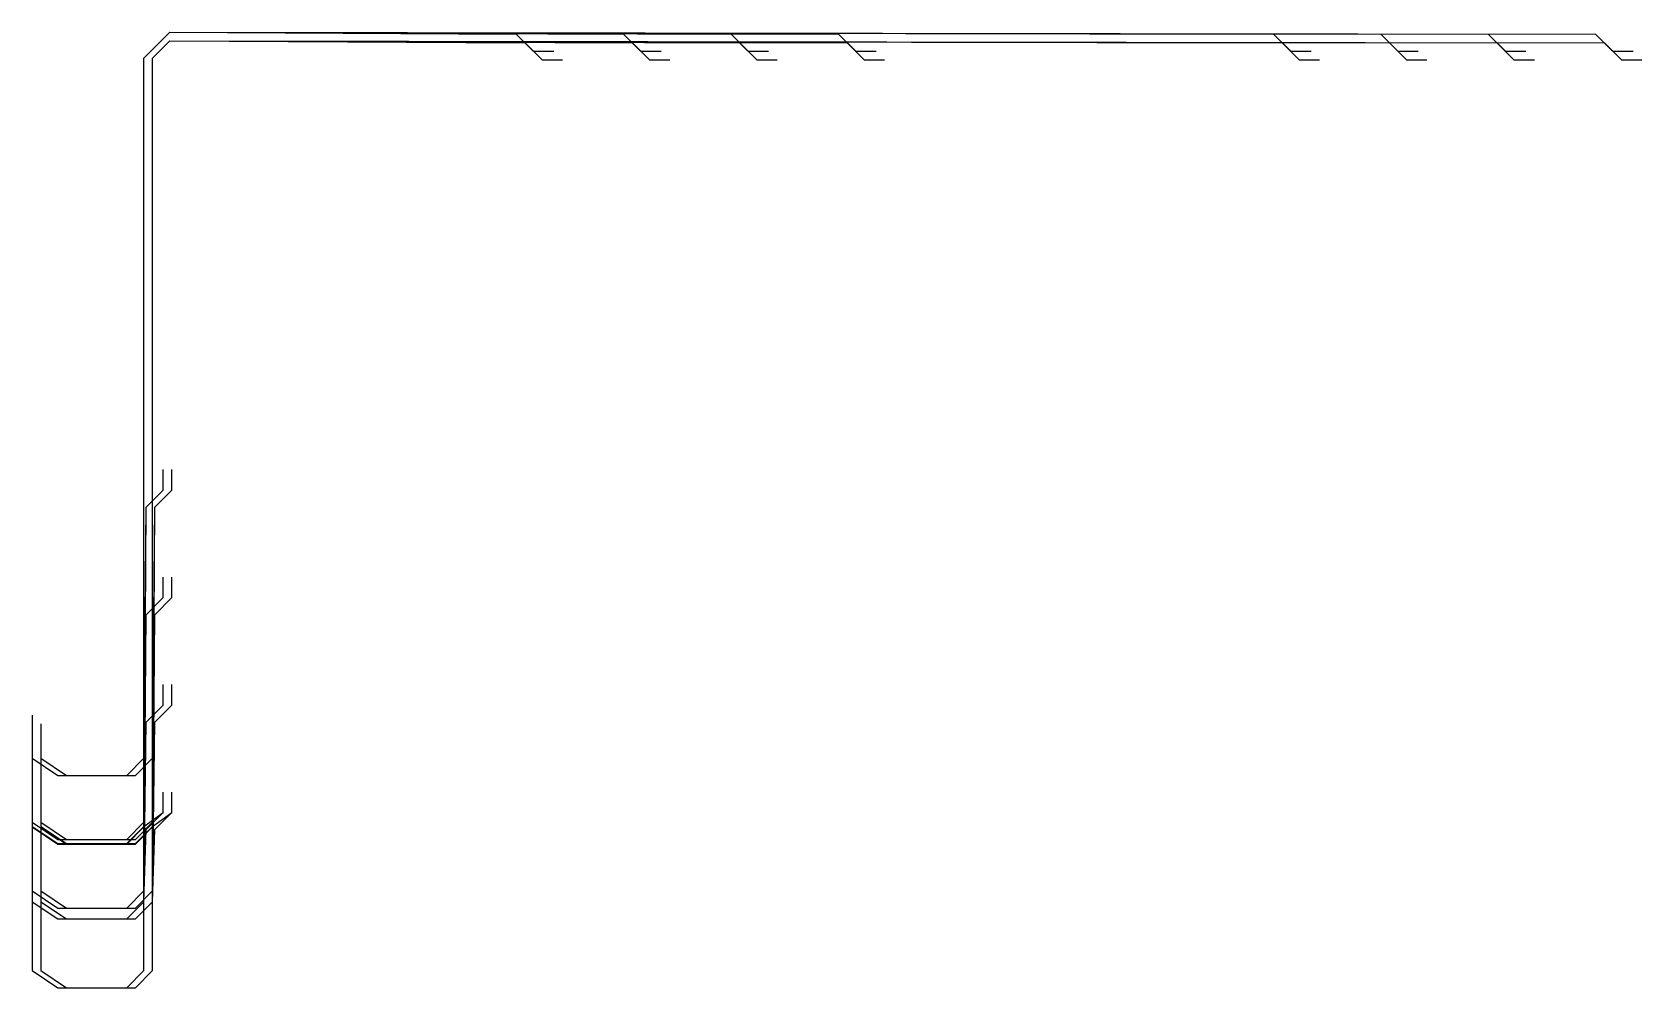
# Model space of a CAD drawing. Extents: x -160 to 776, y -885 to -330.
import ezdxf

# ---------------------------------------------------------------- set-up
doc = ezdxf.new("R2010")
doc.units = 0

msp = doc.modelspace()

# ---------------------------------------------------------------- linework, layer by layer
at = {"layer": 'route_Y00_Q00', "color": 2}
msp.add_lwpolyline([(-160, -815.44), (-160, -835.44), (-145, -845.44), (-105, -845.44), (-95, -835.44), (-93.75, -793.5), (-83.75, -783.5), (-83.75, -771.64)], dxfattribs=at)
at = {"layer": 'route_Y00_Q00', "color": 1}
msp.add_lwpolyline([(-155, -815.44), (-155, -835.44), (-140, -845.44), (-100, -845.44), (-90, -835.44), (-88.75, -793.5), (-78.75, -783.5), (-78.75, -771.64)], dxfattribs=at)
at = {"layer": 'route_Y00_Q01', "color": 2}
msp.add_lwpolyline([(-160, -815.44), (-160, -835.44), (-145, -845.44), (-105, -845.44), (-95, -835.44), (-93.75, -731.1), (-83.75, -721.1), (-83.75, -709.24)], dxfattribs=at)
at = {"layer": 'route_Y00_Q01', "color": 1}
msp.add_lwpolyline([(-155, -815.44), (-155, -835.44), (-140, -845.44), (-100, -845.44), (-90, -835.44), (-88.75, -731.1), (-78.75, -721.1), (-78.75, -709.24)], dxfattribs=at)
at = {"layer": 'route_Y00_Q02', "color": 2}
msp.add_lwpolyline([(-160, -815.44), (-160, -835.44), (-145, -845.44), (-105, -845.44), (-95, -835.44), (-93.75, -668.6), (-83.75, -658.6), (-83.75, -646.74)], dxfattribs=at)
at = {"layer": 'route_Y00_Q02', "color": 1}
msp.add_lwpolyline([(-155, -815.44), (-155, -835.44), (-140, -845.44), (-100, -845.44), (-90, -835.44), (-88.75, -668.6), (-78.75, -658.6), (-78.75, -646.74)], dxfattribs=at)
at = {"layer": 'route_Y00_Q03', "color": 2}
msp.add_lwpolyline([(-160, -815.44), (-160, -835.44), (-145, -845.44), (-105, -845.44), (-95, -835.44), (-93.75, -606.1), (-83.75, -596.1), (-83.75, -584.24)], dxfattribs=at)
at = {"layer": 'route_Y00_Q03', "color": 1}
msp.add_lwpolyline([(-155, -815.44), (-155, -835.44), (-140, -845.44), (-100, -845.44), (-90, -835.44), (-88.75, -606.1), (-78.75, -596.1), (-78.75, -584.24)], dxfattribs=at)
at = {"layer": 'route_Y00_Q04', "color": 2}
msp.add_lwpolyline([(-160, -810.44), (-160, -875.44), (-145, -885.44), (-105, -885.44), (-95, -875.44), (-95, -345), (-80, -330), (121.59, -331.1), (131.59, -341.1), (143.44, -341.1)], dxfattribs=at)
at = {"layer": 'route_Y00_Q04', "color": 1}
msp.add_lwpolyline([(-155, -815.44), (-155, -875.44), (-140, -885.44), (-100, -885.44), (-90, -875.44), (-90, -345), (-80, -335), (126.59, -336.1), (136.59, -346.1), (148.44, -346.1)], dxfattribs=at)
at = {"layer": 'route_Y00_Q05', "color": 2}
msp.add_lwpolyline([(-160, -810.44), (-160, -875.44), (-145, -885.44), (-105, -885.44), (-95, -875.44), (-95, -345), (-80, -330), (183.99, -331.1), (193.99, -341.1), (205.84, -341.1)], dxfattribs=at)
at = {"layer": 'route_Y00_Q05', "color": 1}
msp.add_lwpolyline([(-155, -815.44), (-155, -875.44), (-140, -885.44), (-100, -885.44), (-90, -875.44), (-90, -345), (-80, -335), (188.99, -336.1), (198.99, -346.1), (210.84, -346.1)], dxfattribs=at)
at = {"layer": 'route_Y00_Q06', "color": 2}
msp.add_lwpolyline([(-160, -810.44), (-160, -875.44), (-145, -885.44), (-105, -885.44), (-95, -875.44), (-95, -345), (-80, -330), (246.49, -331.1), (256.49, -341.1), (268.34, -341.1)], dxfattribs=at)
at = {"layer": 'route_Y00_Q06', "color": 1}
msp.add_lwpolyline([(-155, -815.44), (-155, -875.44), (-140, -885.44), (-100, -885.44), (-90, -875.44), (-90, -345), (-80, -335), (251.49, -336.1), (261.49, -346.1), (273.34, -346.1)], dxfattribs=at)
at = {"layer": 'route_Y00_Q07', "color": 2}
msp.add_lwpolyline([(-160, -810.44), (-160, -875.44), (-145, -885.44), (-105, -885.44), (-95, -875.44), (-95, -345), (-80, -330), (308.99, -331.1), (318.99, -341.1), (330.84, -341.1)], dxfattribs=at)
at = {"layer": 'route_Y00_Q07', "color": 1}
msp.add_lwpolyline([(-155, -815.44), (-155, -875.44), (-140, -885.44), (-100, -885.44), (-90, -875.44), (-90, -345), (-80, -335), (313.99, -336.1), (323.99, -346.1), (335.84, -346.1)], dxfattribs=at)
at = {"layer": 'route_Y00_Q08', "color": 2}
msp.add_lwpolyline([(-160, -810.44), (-160, -875.44), (-145, -885.44), (-105, -885.44), (-95, -875.44), (-95, -345), (-80, -330), (562.02, -331.1), (572.02, -341.1), (583.87, -341.1)], dxfattribs=at)
at = {"layer": 'route_Y00_Q08', "color": 1}
msp.add_lwpolyline([(-155, -815.44), (-155, -875.44), (-140, -885.44), (-100, -885.44), (-90, -875.44), (-90, -345), (-80, -335), (567.02, -336.1), (577.02, -346.1), (588.87, -346.1)], dxfattribs=at)
at = {"layer": 'route_Y00_Q09', "color": 2}
msp.add_lwpolyline([(-160, -810.44), (-160, -875.44), (-145, -885.44), (-105, -885.44), (-95, -875.44), (-95, -345), (-80, -330), (624.42, -331.1), (634.42, -341.1), (646.27, -341.1)], dxfattribs=at)
at = {"layer": 'route_Y00_Q09', "color": 1}
msp.add_lwpolyline([(-155, -815.44), (-155, -875.44), (-140, -885.44), (-100, -885.44), (-90, -875.44), (-90, -345), (-80, -335), (629.42, -336.1), (639.42, -346.1), (651.27, -346.1)], dxfattribs=at)
at = {"layer": 'route_Y00_Q10', "color": 2}
msp.add_lwpolyline([(-160, -810.44), (-160, -875.44), (-145, -885.44), (-105, -885.44), (-95, -875.44), (-95, -345), (-80, -330), (686.91, -331.1), (696.91, -341.1), (708.76, -341.1)], dxfattribs=at)
at = {"layer": 'route_Y00_Q10', "color": 1}
msp.add_lwpolyline([(-155, -815.44), (-155, -875.44), (-140, -885.44), (-100, -885.44), (-90, -875.44), (-90, -345), (-80, -335), (691.91, -336.1), (701.91, -346.1), (713.76, -346.1)], dxfattribs=at)
at = {"layer": 'route_Y00_Q11', "color": 2}
msp.add_lwpolyline([(-160, -810.44), (-160, -875.44), (-145, -885.44), (-105, -885.44), (-95, -875.44), (-95, -345), (-80, -330), (749.41, -331.1), (759.41, -341.1), (771.26, -341.1)], dxfattribs=at)
at = {"layer": 'route_Y00_Q11', "color": 1}
msp.add_lwpolyline([(-155, -815.44), (-155, -875.44), (-140, -885.44), (-100, -885.44), (-90, -875.44), (-90, -345), (-80, -335), (754.41, -336.1), (764.41, -346.1), (776.26, -346.1)], dxfattribs=at)
at = {"layer": 'route_Y01_Q00', "color": 2}
msp.add_lwpolyline([(-160, -769.15), (-160, -791.64), (-145, -801.64), (-105, -801.64), (-95, -791.64), (-83.75, -783.5), (-83.75, -771.64)], dxfattribs=at)
at = {"layer": 'route_Y01_Q00', "color": 1}
msp.add_lwpolyline([(-155, -769.15), (-155, -791.64), (-140, -801.64), (-100, -801.64), (-90, -791.64), (-78.75, -783.5), (-78.75, -771.64)], dxfattribs=at)
at = {"layer": 'route_Y01_Q01', "color": 2}
msp.add_lwpolyline([(-160, -769.15), (-160, -789.15), (-145, -799.15), (-105, -799.15), (-95, -789.15), (-93.75, -731.1), (-83.75, -721.1), (-83.75, -709.24)], dxfattribs=at)
at = {"layer": 'route_Y01_Q01', "color": 1}
msp.add_lwpolyline([(-155, -769.15), (-155, -789.15), (-140, -799.15), (-100, -799.15), (-90, -789.15), (-88.75, -731.1), (-78.75, -721.1), (-78.75, -709.24)], dxfattribs=at)
at = {"layer": 'route_Y01_Q02', "color": 2}
msp.add_lwpolyline([(-160, -769.15), (-160, -789.15), (-145, -799.15), (-105, -799.15), (-95, -789.15), (-93.75, -668.6), (-83.75, -658.6), (-83.75, -646.74)], dxfattribs=at)
at = {"layer": 'route_Y01_Q02', "color": 1}
msp.add_lwpolyline([(-155, -769.15), (-155, -789.15), (-140, -799.15), (-100, -799.15), (-90, -789.15), (-88.75, -668.6), (-78.75, -658.6), (-78.75, -646.74)], dxfattribs=at)
at = {"layer": 'route_Y01_Q03', "color": 2}
msp.add_lwpolyline([(-160, -769.15), (-160, -789.15), (-145, -799.15), (-105, -799.15), (-95, -789.15), (-93.75, -606.1), (-83.75, -596.1), (-83.75, -584.24)], dxfattribs=at)
at = {"layer": 'route_Y01_Q03', "color": 1}
msp.add_lwpolyline([(-155, -769.15), (-155, -789.15), (-140, -799.15), (-100, -799.15), (-90, -789.15), (-88.75, -606.1), (-78.75, -596.1), (-78.75, -584.24)], dxfattribs=at)
at = {"layer": 'route_Y01_Q04', "color": 2}
msp.add_lwpolyline([(-160, -764.15), (-160, -829.15), (-145, -839.15), (-105, -839.15), (-95, -829.15), (-95, -345), (-80, -330), (121.59, -331.1), (131.59, -341.1), (143.44, -341.1)], dxfattribs=at)
at = {"layer": 'route_Y01_Q04', "color": 1}
msp.add_lwpolyline([(-155, -769.15), (-155, -829.15), (-140, -839.15), (-100, -839.15), (-90, -829.15), (-90, -345), (-80, -335), (126.59, -336.1), (136.59, -346.1), (148.44, -346.1)], dxfattribs=at)
at = {"layer": 'route_Y01_Q05', "color": 2}
msp.add_lwpolyline([(-160, -764.15), (-160, -829.15), (-145, -839.15), (-105, -839.15), (-95, -829.15), (-95, -345), (-80, -330), (183.99, -331.1), (193.99, -341.1), (205.84, -341.1)], dxfattribs=at)
at = {"layer": 'route_Y01_Q05', "color": 1}
msp.add_lwpolyline([(-155, -769.15), (-155, -829.15), (-140, -839.15), (-100, -839.15), (-90, -829.15), (-90, -345), (-80, -335), (188.99, -336.1), (198.99, -346.1), (210.84, -346.1)], dxfattribs=at)
at = {"layer": 'route_Y01_Q06', "color": 2}
msp.add_lwpolyline([(-160, -764.15), (-160, -829.15), (-145, -839.15), (-105, -839.15), (-95, -829.15), (-95, -345), (-80, -330), (246.49, -331.1), (256.49, -341.1), (268.34, -341.1)], dxfattribs=at)
at = {"layer": 'route_Y01_Q06', "color": 1}
msp.add_lwpolyline([(-155, -769.15), (-155, -829.15), (-140, -839.15), (-100, -839.15), (-90, -829.15), (-90, -345), (-80, -335), (251.49, -336.1), (261.49, -346.1), (273.34, -346.1)], dxfattribs=at)
at = {"layer": 'route_Y01_Q07', "color": 2}
msp.add_lwpolyline([(-160, -764.15), (-160, -829.15), (-145, -839.15), (-105, -839.15), (-95, -829.15), (-95, -345), (-80, -330), (308.99, -331.1), (318.99, -341.1), (330.84, -341.1)], dxfattribs=at)
at = {"layer": 'route_Y01_Q07', "color": 1}
msp.add_lwpolyline([(-155, -769.15), (-155, -829.15), (-140, -839.15), (-100, -839.15), (-90, -829.15), (-90, -345), (-80, -335), (313.99, -336.1), (323.99, -346.1), (335.84, -346.1)], dxfattribs=at)
at = {"layer": 'route_Y01_Q08', "color": 2}
msp.add_lwpolyline([(-160, -764.15), (-160, -829.15), (-145, -839.15), (-105, -839.15), (-95, -829.15), (-95, -345), (-80, -330), (562.02, -331.1), (572.02, -341.1), (583.87, -341.1)], dxfattribs=at)
at = {"layer": 'route_Y01_Q08', "color": 1}
msp.add_lwpolyline([(-155, -769.15), (-155, -829.15), (-140, -839.15), (-100, -839.15), (-90, -829.15), (-90, -345), (-80, -335), (567.02, -336.1), (577.02, -346.1), (588.87, -346.1)], dxfattribs=at)
at = {"layer": 'route_Y01_Q09', "color": 2}
msp.add_lwpolyline([(-160, -764.15), (-160, -829.15), (-145, -839.15), (-105, -839.15), (-95, -829.15), (-95, -345), (-80, -330), (624.42, -331.1), (634.42, -341.1), (646.27, -341.1)], dxfattribs=at)
at = {"layer": 'route_Y01_Q09', "color": 1}
msp.add_lwpolyline([(-155, -769.15), (-155, -829.15), (-140, -839.15), (-100, -839.15), (-90, -829.15), (-90, -345), (-80, -335), (629.42, -336.1), (639.42, -346.1), (651.27, -346.1)], dxfattribs=at)
at = {"layer": 'route_Y01_Q10', "color": 2}
msp.add_lwpolyline([(-160, -764.15), (-160, -829.15), (-145, -839.15), (-105, -839.15), (-95, -829.15), (-95, -345), (-80, -330), (686.91, -331.1), (696.91, -341.1), (708.76, -341.1)], dxfattribs=at)
at = {"layer": 'route_Y01_Q10', "color": 1}
msp.add_lwpolyline([(-155, -769.15), (-155, -829.15), (-140, -839.15), (-100, -839.15), (-90, -829.15), (-90, -345), (-80, -335), (691.91, -336.1), (701.91, -346.1), (713.76, -346.1)], dxfattribs=at)
at = {"layer": 'route_Y01_Q11', "color": 2}
msp.add_lwpolyline([(-160, -764.15), (-160, -829.15), (-145, -839.15), (-105, -839.15), (-95, -829.15), (-95, -345), (-80, -330), (749.41, -331.1), (759.41, -341.1), (771.26, -341.1)], dxfattribs=at)
at = {"layer": 'route_Y01_Q11', "color": 1}
msp.add_lwpolyline([(-155, -769.15), (-155, -829.15), (-140, -839.15), (-100, -839.15), (-90, -829.15), (-90, -345), (-80, -335), (754.41, -336.1), (764.41, -346.1), (776.26, -346.1)], dxfattribs=at)
at = {"layer": 'route_Y02_Q00', "color": 2}
msp.add_lwpolyline([(-160, -731.95), (-160, -791.64), (-145, -801.64), (-105, -801.64), (-95, -791.64), (-83.75, -783.5), (-83.75, -771.64)], dxfattribs=at)
at = {"layer": 'route_Y02_Q00', "color": 1}
msp.add_lwpolyline([(-155, -731.95), (-155, -791.64), (-140, -801.64), (-100, -801.64), (-90, -791.64), (-78.75, -783.5), (-78.75, -771.64)], dxfattribs=at)
at = {"layer": 'route_Y02_Q01', "color": 2}
msp.add_lwpolyline([(-160, -731.95), (-160, -751.95), (-145, -761.95), (-105, -761.95), (-95, -751.95), (-93.75, -731.1), (-83.75, -721.1), (-83.75, -709.24)], dxfattribs=at)
at = {"layer": 'route_Y02_Q01', "color": 1}
msp.add_lwpolyline([(-155, -731.95), (-155, -751.95), (-140, -761.95), (-100, -761.95), (-90, -751.95), (-88.75, -731.1), (-78.75, -721.1), (-78.75, -709.24)], dxfattribs=at)
at = {"layer": 'route_Y02_Q02', "color": 2}
msp.add_lwpolyline([(-160, -731.95), (-160, -751.95), (-145, -761.95), (-105, -761.95), (-95, -751.95), (-93.75, -668.6), (-83.75, -658.6), (-83.75, -646.74)], dxfattribs=at)
at = {"layer": 'route_Y02_Q02', "color": 1}
msp.add_lwpolyline([(-155, -731.95), (-155, -751.95), (-140, -761.95), (-100, -761.95), (-90, -751.95), (-88.75, -668.6), (-78.75, -658.6), (-78.75, -646.74)], dxfattribs=at)
at = {"layer": 'route_Y02_Q03', "color": 2}
msp.add_lwpolyline([(-160, -731.95), (-160, -751.95), (-145, -761.95), (-105, -761.95), (-95, -751.95), (-93.75, -606.1), (-83.75, -596.1), (-83.75, -584.24)], dxfattribs=at)
at = {"layer": 'route_Y02_Q03', "color": 1}
msp.add_lwpolyline([(-155, -731.95), (-155, -751.95), (-140, -761.95), (-100, -761.95), (-90, -751.95), (-88.75, -606.1), (-78.75, -596.1), (-78.75, -584.24)], dxfattribs=at)
at = {"layer": 'route_Y02_Q04', "color": 2}
msp.add_lwpolyline([(-160, -726.95), (-160, -791.95), (-145, -801.95), (-105, -801.95), (-95, -791.95), (-95, -345), (-80, -330), (121.59, -331.1), (131.59, -341.1), (143.44, -341.1)], dxfattribs=at)
at = {"layer": 'route_Y02_Q04', "color": 1}
msp.add_lwpolyline([(-155, -731.95), (-155, -791.95), (-140, -801.95), (-100, -801.95), (-90, -791.95), (-90, -345), (-80, -335), (126.59, -336.1), (136.59, -346.1), (148.44, -346.1)], dxfattribs=at)
at = {"layer": 'route_Y02_Q05', "color": 2}
msp.add_lwpolyline([(-160, -726.95), (-160, -791.95), (-145, -801.95), (-105, -801.95), (-95, -791.95), (-95, -345), (-80, -330), (183.99, -331.1), (193.99, -341.1), (205.84, -341.1)], dxfattribs=at)
at = {"layer": 'route_Y02_Q05', "color": 1}
msp.add_lwpolyline([(-155, -731.95), (-155, -791.95), (-140, -801.95), (-100, -801.95), (-90, -791.95), (-90, -345), (-80, -335), (188.99, -336.1), (198.99, -346.1), (210.84, -346.1)], dxfattribs=at)

doc.saveas('drawing.dxf')
